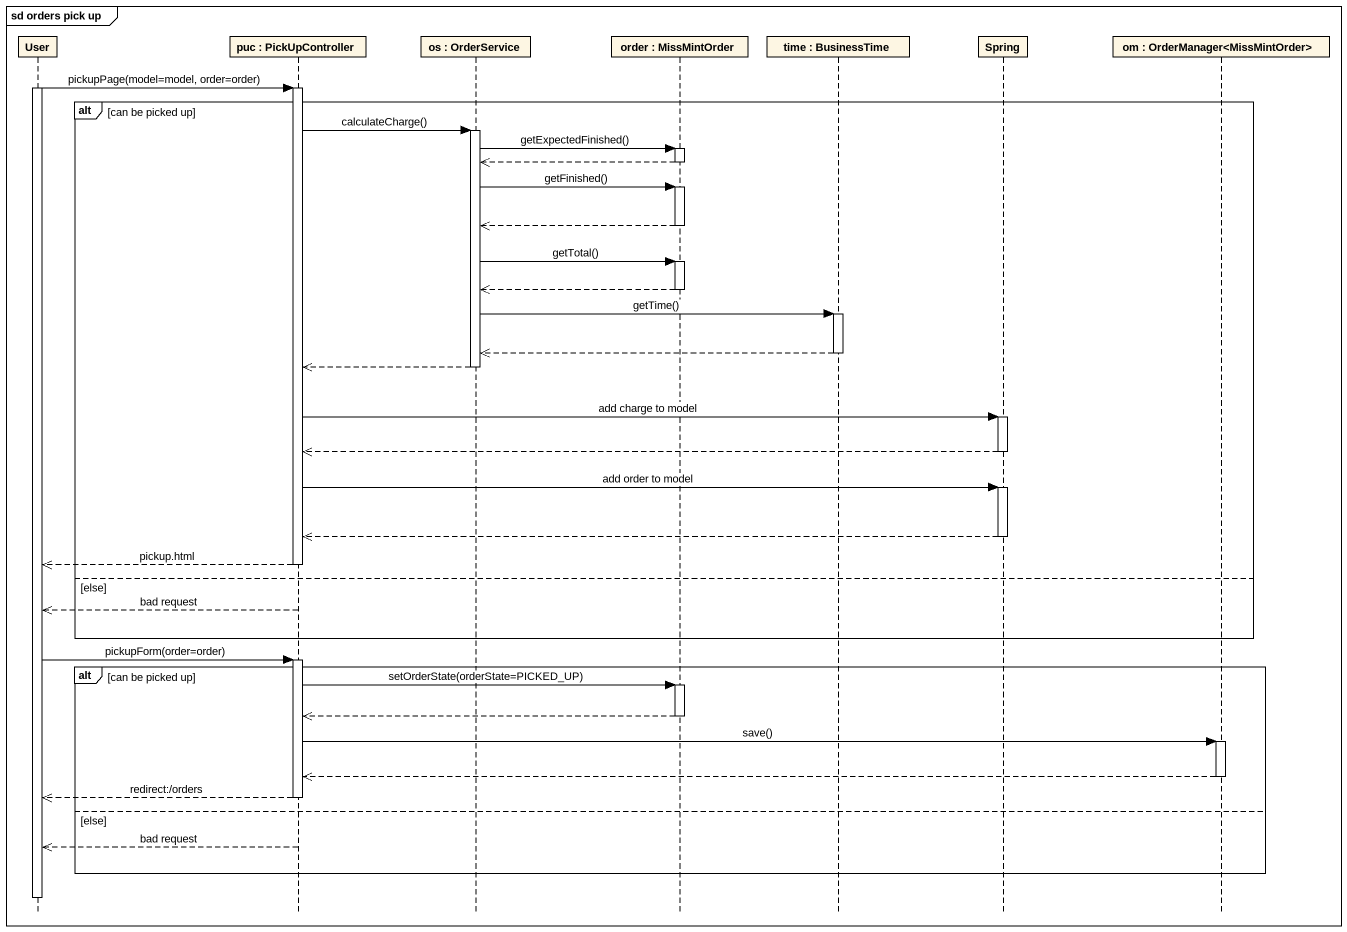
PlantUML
@startuml
mainframe sd orders pick up
hide footbox
participant User
participant "puc : PickUpController" as puc
participant "os : OrderService" as os
participant "order : MissMintOrder" as order
participant "time : BusinessTime" as time
participant Spring
participant "om : OrderManager<MissMintOrder>" as om

activate User
User -> puc : pickupPage(model=model, order=order)
activate puc
alt can be picked up
  puc -> os : calculateCharge()
  activate os
  os -> order : getExpectedFinished()
  activate order
  order -->> os
  deactivate order
  os -> order : getFinished()
  activate order
  order -->> os
  deactivate order
  os -> order : getTotal()
  activate order
  order -->> os
  deactivate order
  os -> time : getTime()
  activate time
  time -->> os
  deactivate time
  os -->> puc
  deactivate os
  puc -> Spring : add charge to model
  activate Spring
  Spring -->> puc
  deactivate Spring
  puc -> Spring : add order to model
  activate Spring
  Spring -->> puc
  deactivate Spring
  puc -->> User : pickup.html
  deactivate puc
else else
  puc -->> User : bad request
end
User -> puc : pickupForm(order=order)
activate puc
alt can be picked up
  puc -> order : setOrderState(orderState=PICKED_UP)
  activate order
  order -->> puc
  deactivate order
  puc -> om : save()
  activate om
  om -->> puc
  deactivate om
  puc -->> User : redirect:/orders
  deactivate puc
else else
  puc -->> User : bad request
end
deactivate User
@enduml
